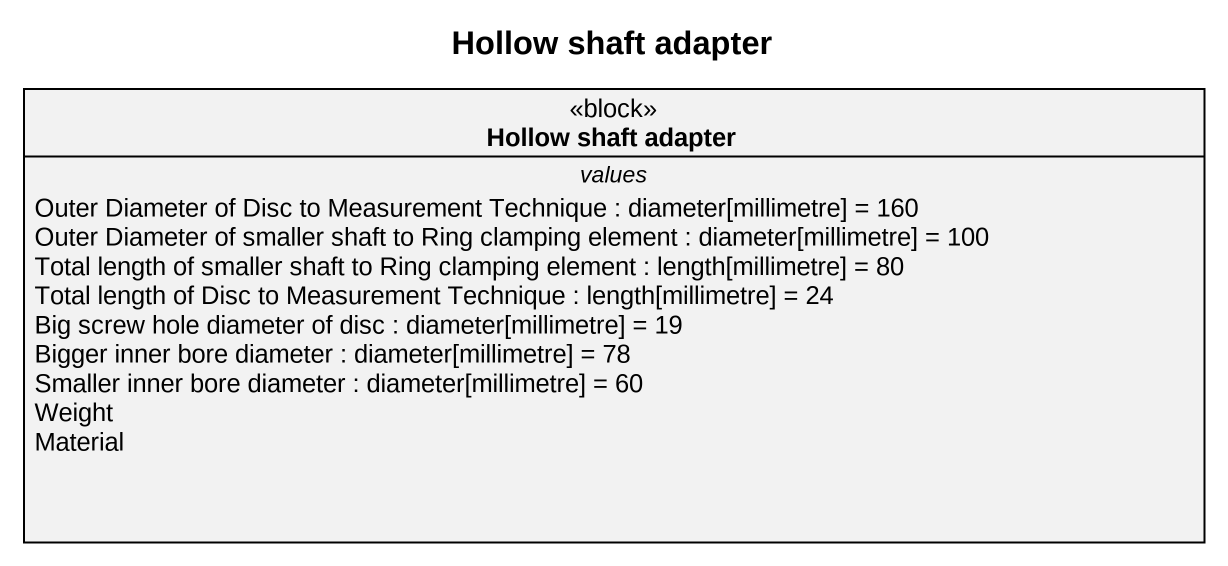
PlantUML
@startuml
title Hollow shaft adapter
hide circle
hide empty members
class "Hollow shaft adapter" as Hollow_shaft_adapter <<block>> {
  -- values --
  Outer Diameter of Disc to Measurement Technique : diameter[millimetre] = 160
  Outer Diameter of smaller shaft to Ring clamping element : diameter[millimetre] = 100
  Total length of smaller shaft to Ring clamping element : length[millimetre] = 80
  Total length of Disc to Measurement Technique : length[millimetre] = 24
  Big screw hole diameter of disc : diameter[millimetre] = 19
  Bigger inner bore diameter : diameter[millimetre] = 78
  Smaller inner bore diameter : diameter[millimetre] = 60
  Weight
  Material
}
@enduml
